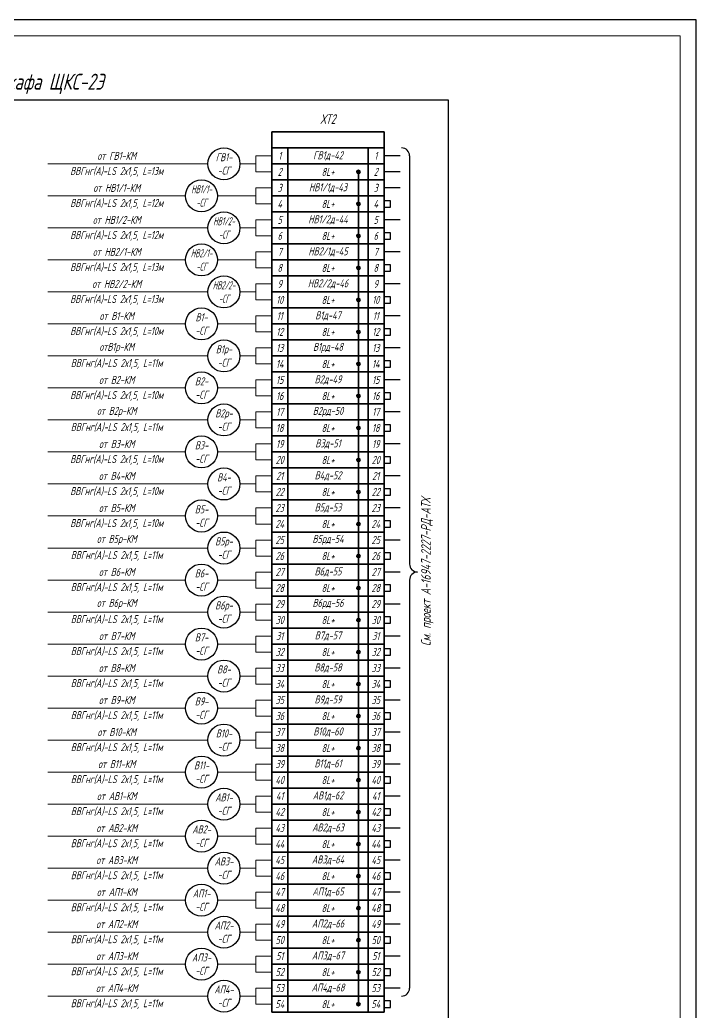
# Model space of a CAD drawing. Header units: millimetres. Extents: x -14296 to 10264, y -13087 to -5602.
# Drawn here: x -3775 to -3563.7, y -12802.7 to -12492.7 of the extents above; entities that cross this region are included whole.
import ezdxf

# ---------------------------------------------------------------- set-up
doc = ezdxf.new("R2010")
doc.units = ezdxf.units.MM
doc.linetypes.add('gost5', pattern=[7, 5, -2, 0])
for name, color, linetype, lineweight in [('КаБель контрольный (Вновь)', 142, 'gost5', 15), ('КаБель контрольный (Сущ)', 142, 'gost5', 25), ('Линия выноска', 137, 'Continuous', 25), ('Рамка толстая', 7, 'Continuous', 15), ('Рамка тонкая', 5, 'Continuous', 25), ('Текст', 7, 'Continuous', 20), ('Элемент эл. схем', 7, 'Continuous', 35)]:
    doc.layers.add(name, color=color, linetype=linetype, lineweight=lineweight)
doc.styles.add('Simplex', font='simplex.shx', dxfattribs={"width": 0.7, "oblique": 15})

# ---------------------------------------------------------------- blocks, each defined once
blk = doc.blocks.new('A$C54FF5821')
at = {"layer": 'Рамка толстая'}
for p, q in [((415, 589), (20, 589)), ((415, 5), (415, 589))]:
    blk.add_line(p, q, dxfattribs=at)
at = {"layer": 'Рамка тонкая'}
for p, q in [((420, 594), (0, 594)), ((420, 0), (420, 594))]:
    blk.add_line(p, q, dxfattribs=at)
blk = doc.blocks.new('A$C581E5E11')
at = {"layer": 'Элемент эл. схем'}
for p, q in [((0, 5), (0, 0)), ((5, 5), (0, 5)), ((5, 0), (5, 5)), ((5, 5), (30, 5)), ((30, 5), (30, 0)), ((30, 5), (35, 5)), ((35, 5), (35, 0)), ((0, 0), (5, 0)), ((30, 0), (5, 0)), ((35, 0), (30, 0))]:
    blk.add_line(p, q, dxfattribs=at)

msp = doc.modelspace()

# ---------------------------------------------------------------- hatches: boundary and pattern name
at = {"layer": 'Элемент эл. схем', "linetype": 'ByBlock'}
for points in [[(-3668.71622, -12540.24064, 1), (-3669.71622, -12540.24064, 1)], [(-3668.71622, -12550.24064, 1), (-3669.71622, -12550.24064, 1)], [(-3668.71622, -12560.24064, 1), (-3669.71622, -12560.24064, 1)], [(-3668.71622, -12570.24064, 1), (-3669.71622, -12570.24064, 1)], [(-3668.71622, -12580.24064, 1), (-3669.71622, -12580.24064, 1)], [(-3668.71622, -12590.24064, 1), (-3669.71622, -12590.24064, 1)], [(-3668.71622, -12600.24064, 1), (-3669.71622, -12600.24064, 1)], [(-3668.71622, -12610.24064, 1), (-3669.71622, -12610.24064, 1)], [(-3668.71622, -12620.24064, 1), (-3669.71622, -12620.24064, 1)], [(-3668.71622, -12630.24064, 1), (-3669.71622, -12630.24064, 1)], [(-3668.71622, -12640.24064, 1), (-3669.71622, -12640.24064, 1)], [(-3668.71622, -12650.24064, 1), (-3669.71622, -12650.24064, 1)], [(-3668.71622, -12660.24064, 1), (-3669.71622, -12660.24064, 1)], [(-3668.71622, -12670.24064, 1), (-3669.71622, -12670.24064, 1)], [(-3668.71622, -12680.24064, 1), (-3669.71622, -12680.24064, 1)], [(-3668.71622, -12690.24064, 1), (-3669.71622, -12690.24064, 1)], [(-3668.71622, -12700.24064, 1), (-3669.71622, -12700.24064, 1)], [(-3668.71622, -12710.24064, 1), (-3669.71622, -12710.24064, 1)], [(-3668.71622, -12720.24064, 1), (-3669.71622, -12720.24064, 1)], [(-3668.71622, -12730.24064, 1), (-3669.71622, -12730.24064, 1)], [(-3668.71622, -12740.24064, 1), (-3669.71622, -12740.24064, 1)], [(-3668.71622, -12750.24064, 1), (-3669.71622, -12750.24064, 1)], [(-3668.71622, -12760.24064, 1), (-3669.71622, -12760.24064, 1)], [(-3668.71622, -12770.24064, 1), (-3669.71622, -12770.24064, 1)], [(-3668.71622, -12780.24064, 1), (-3669.71622, -12780.24064, 1)], [(-3668.71622, -12790.24064, 1), (-3669.71622, -12790.24064, 1)], [(-3668.71622, -12800.24064, 1), (-3669.71622, -12800.24064, 1)]]:
    msp.add_hatch(color=256, dxfattribs=at).paths.add_polyline_path(points)

# ---------------------------------------------------------------- linework, layer by layer
at = {"layer": 'КаБель контрольный (Вновь)', "linetype": 'ByBlock'}
for p, q in [((-3696.21622, -12535.24064), (-3701.21622, -12535.24064)), ((-3701.21622, -12535.24064), (-3701.21622, -12540.24064)), ((-3716.21622, -12537.74064), (-3766.21622, -12537.74064)), ((-3701.21622, -12537.74064), (-3706.21622, -12537.74064)), ((-3701.21622, -12540.24064), (-3696.21622, -12540.24064)), ((-3696.21622, -12545.24064), (-3701.21622, -12545.24064)), ((-3701.21622, -12545.24064), (-3701.21622, -12550.24064)), ((-3723.21622, -12547.74064), (-3766.21622, -12547.74064)), ((-3701.21622, -12547.74064), (-3713.21622, -12547.74064)), ((-3701.21622, -12550.24064), (-3696.21622, -12550.24064)), ((-3716.21622, -12557.74064), (-3766.21622, -12557.74064)), ((-3701.21622, -12557.74064), (-3706.21622, -12557.74064)), ((-3696.21622, -12555.24064), (-3701.21622, -12555.24064)), ((-3701.21622, -12555.24064), (-3701.21622, -12560.24064)), ((-3701.21622, -12560.24064), (-3696.21622, -12560.24064)), ((-3696.21622, -12565.24064), (-3701.21622, -12565.24064)), ((-3701.21622, -12565.24064), (-3701.21622, -12570.24064)), ((-3723.21622, -12567.74064), (-3766.21622, -12567.74064)), ((-3701.21622, -12567.74064), (-3713.21622, -12567.74064)), ((-3701.21622, -12570.24064), (-3696.21622, -12570.24064)), ((-3696.21622, -12575.24064), (-3701.21622, -12575.24064)), ((-3701.21622, -12575.24064), (-3701.21622, -12580.24064)), ((-3716.21622, -12577.74064), (-3766.21622, -12577.74064)), ((-3701.21622, -12577.74064), (-3706.21622, -12577.74064)), ((-3701.21622, -12580.24064), (-3696.21622, -12580.24064)), ((-3696.21622, -12585.24064), (-3701.21622, -12585.24064)), ((-3701.21622, -12585.24064), (-3701.21622, -12590.24064)), ((-3723.21622, -12587.74064), (-3766.21622, -12587.74064)), ((-3701.21622, -12587.74064), (-3713.21622, -12587.74064)), ((-3701.21622, -12590.24064), (-3696.21622, -12590.24064)), ((-3696.21622, -12595.24064), (-3701.21622, -12595.24064)), ((-3701.21622, -12595.24064), (-3701.21622, -12600.24064)), ((-3716.21622, -12597.74064), (-3766.21622, -12597.74064)), ((-3701.21622, -12597.74064), (-3706.21622, -12597.74064)), ((-3701.21622, -12600.24064), (-3696.21622, -12600.24064)), ((-3696.21622, -12605.24064), (-3701.21622, -12605.24064)), ((-3701.21622, -12605.24064), (-3701.21622, -12610.24064)), ((-3723.21622, -12607.74064), (-3766.21622, -12607.74064)), ((-3701.21622, -12607.74064), (-3713.21622, -12607.74064)), ((-3701.21622, -12610.24064), (-3696.21622, -12610.24064)), ((-3696.21622, -12615.24064), (-3701.21622, -12615.24064)), ((-3701.21622, -12615.24064), (-3701.21622, -12620.24064)), ((-3716.21622, -12617.74064), (-3766.21622, -12617.74064)), ((-3701.21622, -12617.74064), (-3706.21622, -12617.74064)), ((-3701.21622, -12620.24064), (-3696.21622, -12620.24064)), ((-3696.21622, -12625.24064), (-3701.21622, -12625.24064)), ((-3701.21622, -12625.24064), (-3701.21622, -12630.24064)), ((-3723.21622, -12627.74064), (-3766.21622, -12627.74064)), ((-3701.21622, -12627.74064), (-3713.21622, -12627.74064)), ((-3701.21622, -12630.24064), (-3696.21622, -12630.24064)), ((-3696.21622, -12635.24064), (-3701.21622, -12635.24064)), ((-3701.21622, -12635.24064), (-3701.21622, -12640.24064)), ((-3716.21622, -12637.74064), (-3766.21622, -12637.74064)), ((-3701.21622, -12637.74064), (-3706.21622, -12637.74064)), ((-3701.21622, -12640.24064), (-3696.21622, -12640.24064)), ((-3723.21622, -12647.74064), (-3766.21622, -12647.74064)), ((-3701.21622, -12647.74064), (-3713.21622, -12647.74064)), ((-3696.21622, -12645.24064), (-3701.21622, -12645.24064)), ((-3701.21622, -12645.24064), (-3701.21622, -12650.24064)), ((-3701.21622, -12650.24064), (-3696.21622, -12650.24064)), ((-3696.21622, -12655.24064), (-3701.21622, -12655.24064)), ((-3701.21622, -12655.24064), (-3701.21622, -12660.24064)), ((-3716.21622, -12657.74064), (-3766.21622, -12657.74064)), ((-3701.21622, -12657.74064), (-3706.21622, -12657.74064)), ((-3701.21622, -12660.24064), (-3696.21622, -12660.24064)), ((-3696.21622, -12665.24064), (-3701.21622, -12665.24064)), ((-3701.21622, -12665.24064), (-3701.21622, -12670.24064)), ((-3723.21622, -12667.74064), (-3766.21622, -12667.74064)), ((-3701.21622, -12667.74064), (-3713.21622, -12667.74064)), ((-3701.21622, -12670.24064), (-3696.21622, -12670.24064)), ((-3696.21622, -12675.24064), (-3701.21622, -12675.24064)), ((-3701.21622, -12675.24064), (-3701.21622, -12680.24064)), ((-3716.21622, -12677.74064), (-3766.21622, -12677.74064)), ((-3701.21622, -12677.74064), (-3706.21622, -12677.74064)), ((-3701.21622, -12680.24064), (-3696.21622, -12680.24064)), ((-3723.21622, -12687.74064), (-3766.21622, -12687.74064)), ((-3701.21622, -12687.74064), (-3713.21622, -12687.74064)), ((-3696.21622, -12685.24064), (-3701.21622, -12685.24064)), ((-3701.21622, -12685.24064), (-3701.21622, -12690.24064)), ((-3701.21622, -12690.24064), (-3696.21622, -12690.24064)), ((-3696.21622, -12695.24064), (-3701.21622, -12695.24064)), ((-3701.21622, -12695.24064), (-3701.21622, -12700.24064)), ((-3716.21622, -12697.74064), (-3766.21622, -12697.74064)), ((-3701.21622, -12697.74064), (-3706.21622, -12697.74064)), ((-3701.21622, -12700.24064), (-3696.21622, -12700.24064)), ((-3696.21622, -12705.24064), (-3701.21622, -12705.24064)), ((-3701.21622, -12705.24064), (-3701.21622, -12710.24064)), ((-3723.21622, -12707.74064), (-3766.21622, -12707.74064)), ((-3701.21622, -12707.74064), (-3713.21622, -12707.74064)), ((-3701.21622, -12710.24064), (-3696.21622, -12710.24064)), ((-3696.21622, -12715.24064), (-3701.21622, -12715.24064)), ((-3701.21622, -12715.24064), (-3701.21622, -12720.24064)), ((-3716.21622, -12717.74064), (-3766.21622, -12717.74064)), ((-3701.21622, -12717.74064), (-3706.21622, -12717.74064)), ((-3701.21622, -12720.24064), (-3696.21622, -12720.24064)), ((-3696.21622, -12725.24064), (-3701.21622, -12725.24064)), ((-3701.21622, -12725.24064), (-3701.21622, -12730.24064)), ((-3723.21622, -12727.74064), (-3766.21622, -12727.74064)), ((-3701.21622, -12727.74064), (-3713.21622, -12727.74064)), ((-3701.21622, -12730.24064), (-3696.21622, -12730.24064)), ((-3716.21622, -12737.74064), (-3766.21622, -12737.74064)), ((-3701.21622, -12737.74064), (-3706.21622, -12737.74064)), ((-3696.21622, -12735.24064), (-3701.21622, -12735.24064)), ((-3701.21622, -12735.24064), (-3701.21622, -12740.24064)), ((-3701.21622, -12740.24064), (-3696.21622, -12740.24064)), ((-3696.21622, -12745.24064), (-3701.21622, -12745.24064)), ((-3701.21622, -12745.24064), (-3701.21622, -12750.24064)), ((-3723.21622, -12747.74064), (-3766.21622, -12747.74064)), ((-3701.21622, -12747.74064), (-3713.21622, -12747.74064)), ((-3701.21622, -12750.24064), (-3696.21622, -12750.24064)), ((-3696.21622, -12755.24064), (-3701.21622, -12755.24064)), ((-3701.21622, -12755.24064), (-3701.21622, -12760.24064)), ((-3716.21622, -12757.74064), (-3766.21622, -12757.74064)), ((-3701.21622, -12757.74064), (-3706.21622, -12757.74064)), ((-3701.21622, -12760.24064), (-3696.21622, -12760.24064)), ((-3696.21622, -12765.24064), (-3701.21622, -12765.24064)), ((-3701.21622, -12765.24064), (-3701.21622, -12770.24064)), ((-3723.21622, -12767.74064), (-3766.21622, -12767.74064)), ((-3701.21622, -12767.74064), (-3713.21622, -12767.74064)), ((-3701.21622, -12770.24064), (-3696.21622, -12770.24064)), ((-3716.21622, -12777.74064), (-3766.21622, -12777.74064)), ((-3701.21622, -12777.74064), (-3706.21622, -12777.74064)), ((-3696.21622, -12775.24064), (-3701.21622, -12775.24064)), ((-3701.21622, -12775.24064), (-3701.21622, -12780.24064)), ((-3701.21622, -12780.24064), (-3696.21622, -12780.24064)), ((-3696.21622, -12785.24064), (-3701.21622, -12785.24064)), ((-3701.21622, -12785.24064), (-3701.21622, -12790.24064)), ((-3723.21622, -12787.74064), (-3766.21622, -12787.74064)), ((-3701.21622, -12787.74064), (-3713.21622, -12787.74064)), ((-3701.21622, -12790.24064), (-3696.21622, -12790.24064)), ((-3696.21622, -12795.24064), (-3701.21622, -12795.24064)), ((-3701.21622, -12795.24064), (-3701.21622, -12800.24064)), ((-3716.21622, -12797.74064), (-3766.21622, -12797.74064)), ((-3701.21622, -12797.74064), (-3706.21622, -12797.74064)), ((-3701.21622, -12800.24064), (-3696.21622, -12800.24064))]:
    msp.add_line(p, q, dxfattribs=at)
at = {"layer": 'КаБель контрольный (Сущ)', "color": 6, "linetype": 'ByBlock'}
for p, q in [((-3656.21622, -12535.24064), (-3661.21622, -12535.24064)), ((-3656.21622, -12540.24064), (-3661.21622, -12540.24064)), ((-3656.21622, -12545.24064), (-3661.21622, -12545.24064)), ((-3656.21622, -12555.24064), (-3661.21622, -12555.24064)), ((-3656.21622, -12565.24064), (-3661.21622, -12565.24064)), ((-3656.21622, -12575.24064), (-3661.21622, -12575.24064)), ((-3656.21622, -12585.24064), (-3661.21622, -12585.24064)), ((-3656.21622, -12595.24064), (-3661.21622, -12595.24064)), ((-3656.21622, -12605.24064), (-3661.21622, -12605.24064)), ((-3656.21622, -12615.24064), (-3661.21622, -12615.24064)), ((-3656.21622, -12625.24064), (-3661.21622, -12625.24064)), ((-3656.21622, -12635.24064), (-3661.21622, -12635.24064)), ((-3656.21622, -12645.24064), (-3661.21622, -12645.24064)), ((-3656.21622, -12655.24064), (-3661.21622, -12655.24064)), ((-3656.21622, -12665.24064), (-3661.21622, -12665.24064)), ((-3656.21622, -12675.24064), (-3661.21622, -12675.24064)), ((-3656.21622, -12685.24064), (-3661.21622, -12685.24064)), ((-3656.21622, -12695.24064), (-3661.21622, -12695.24064)), ((-3656.21622, -12705.24064), (-3661.21622, -12705.24064)), ((-3656.21622, -12715.24064), (-3661.21622, -12715.24064)), ((-3656.21622, -12725.24064), (-3661.21622, -12725.24064)), ((-3656.21622, -12735.24064), (-3661.21622, -12735.24064)), ((-3656.21622, -12745.24064), (-3661.21622, -12745.24064)), ((-3656.21622, -12755.24064), (-3661.21622, -12755.24064)), ((-3656.21622, -12765.24064), (-3661.21622, -12765.24064)), ((-3656.21622, -12775.24064), (-3661.21622, -12775.24064)), ((-3656.21622, -12785.24064), (-3661.21622, -12785.24064)), ((-3656.21622, -12795.24064), (-3661.21622, -12795.24064))]:
    msp.add_line(p, q, dxfattribs=at)
at = {"layer": 'КаБель контрольный (Сущ)', "linetype": 'ByBlock'}
for p, q in [((-3659.21622, -12549.24064), (-3661.21622, -12549.24064)), ((-3661.21622, -12551.24064), (-3659.21622, -12551.24064)), ((-3659.21622, -12551.24064), (-3659.21622, -12549.24064)), ((-3659.21622, -12559.24064), (-3661.21622, -12559.24064)), ((-3659.21622, -12561.24064), (-3659.21622, -12559.24064)), ((-3661.21622, -12561.24064), (-3659.21622, -12561.24064)), ((-3659.21622, -12569.24064), (-3661.21622, -12569.24064)), ((-3659.21622, -12571.24064), (-3659.21622, -12569.24064)), ((-3661.21622, -12571.24064), (-3659.21622, -12571.24064)), ((-3659.21622, -12579.24064), (-3661.21622, -12579.24064)), ((-3659.21622, -12581.24064), (-3659.21622, -12579.24064)), ((-3661.21622, -12581.24064), (-3659.21622, -12581.24064)), ((-3659.21622, -12589.24064), (-3661.21622, -12589.24064)), ((-3661.21622, -12591.24064), (-3659.21622, -12591.24064)), ((-3659.21622, -12591.24064), (-3659.21622, -12589.24064)), ((-3659.21622, -12599.24064), (-3661.21622, -12599.24064)), ((-3661.21622, -12601.24064), (-3659.21622, -12601.24064)), ((-3659.21622, -12601.24064), (-3659.21622, -12599.24064)), ((-3659.21622, -12609.24064), (-3661.21622, -12609.24064)), ((-3659.21622, -12611.24064), (-3659.21622, -12609.24064)), ((-3661.21622, -12611.24064), (-3659.21622, -12611.24064)), ((-3659.21622, -12619.24064), (-3661.21622, -12619.24064)), ((-3659.21622, -12621.24064), (-3659.21622, -12619.24064)), ((-3661.21622, -12621.24064), (-3659.21622, -12621.24064)), ((-3659.21622, -12629.24064), (-3661.21622, -12629.24064)), ((-3659.21622, -12631.24064), (-3659.21622, -12629.24064)), ((-3661.21622, -12631.24064), (-3659.21622, -12631.24064)), ((-3659.21622, -12639.24064), (-3661.21622, -12639.24064)), ((-3661.21622, -12641.24064), (-3659.21622, -12641.24064)), ((-3659.21622, -12641.24064), (-3659.21622, -12639.24064)), ((-3659.21622, -12649.24064), (-3661.21622, -12649.24064)), ((-3659.21622, -12651.24064), (-3659.21622, -12649.24064)), ((-3661.21622, -12651.24064), (-3659.21622, -12651.24064)), ((-3659.21622, -12659.24064), (-3661.21622, -12659.24064)), ((-3659.21622, -12661.24064), (-3659.21622, -12659.24064)), ((-3661.21622, -12661.24064), (-3659.21622, -12661.24064)), ((-3659.21622, -12669.24064), (-3661.21622, -12669.24064)), ((-3659.21622, -12671.24064), (-3659.21622, -12669.24064)), ((-3661.21622, -12671.24064), (-3659.21622, -12671.24064)), ((-3659.21622, -12679.24064), (-3661.21622, -12679.24064)), ((-3661.21622, -12681.24064), (-3659.21622, -12681.24064)), ((-3659.21622, -12681.24064), (-3659.21622, -12679.24064)), ((-3659.21622, -12689.24064), (-3661.21622, -12689.24064)), ((-3661.21622, -12691.24064), (-3659.21622, -12691.24064)), ((-3659.21622, -12691.24064), (-3659.21622, -12689.24064)), ((-3659.21622, -12699.24064), (-3661.21622, -12699.24064)), ((-3659.21622, -12701.24064), (-3659.21622, -12699.24064)), ((-3661.21622, -12701.24064), (-3659.21622, -12701.24064)), ((-3659.21622, -12709.24064), (-3661.21622, -12709.24064)), ((-3659.21622, -12711.24064), (-3659.21622, -12709.24064)), ((-3661.21622, -12711.24064), (-3659.21622, -12711.24064)), ((-3659.21622, -12719.24064), (-3661.21622, -12719.24064)), ((-3659.21622, -12721.24064), (-3659.21622, -12719.24064)), ((-3661.21622, -12721.24064), (-3659.21622, -12721.24064)), ((-3659.21622, -12729.24064), (-3661.21622, -12729.24064)), ((-3661.21622, -12731.24064), (-3659.21622, -12731.24064)), ((-3659.21622, -12731.24064), (-3659.21622, -12729.24064)), ((-3659.21622, -12739.24064), (-3661.21622, -12739.24064)), ((-3659.21622, -12741.24064), (-3659.21622, -12739.24064)), ((-3661.21622, -12741.24064), (-3659.21622, -12741.24064)), ((-3659.21622, -12749.24064), (-3661.21622, -12749.24064)), ((-3659.21622, -12751.24064), (-3659.21622, -12749.24064)), ((-3661.21622, -12751.24064), (-3659.21622, -12751.24064)), ((-3659.21622, -12759.24064), (-3661.21622, -12759.24064)), ((-3659.21622, -12761.24064), (-3659.21622, -12759.24064)), ((-3661.21622, -12761.24064), (-3659.21622, -12761.24064)), ((-3659.21622, -12769.24064), (-3661.21622, -12769.24064)), ((-3661.21622, -12771.24064), (-3659.21622, -12771.24064)), ((-3659.21622, -12771.24064), (-3659.21622, -12769.24064)), ((-3659.21622, -12779.24064), (-3661.21622, -12779.24064)), ((-3661.21622, -12781.24064), (-3659.21622, -12781.24064)), ((-3659.21622, -12781.24064), (-3659.21622, -12779.24064)), ((-3659.21622, -12789.24064), (-3661.21622, -12789.24064)), ((-3659.21622, -12791.24064), (-3659.21622, -12789.24064)), ((-3661.21622, -12791.24064), (-3659.21622, -12791.24064)), ((-3659.21622, -12799.24064), (-3661.21622, -12799.24064)), ((-3659.21622, -12801.24064), (-3659.21622, -12799.24064)), ((-3661.21622, -12801.24064), (-3659.21622, -12801.24064))]:
    msp.add_line(p, q, dxfattribs=at)
at = {"layer": 'Линия выноска'}
for p, q in [((-3931.21622, -12517.74064), (-3641.21622, -12517.74064)), ((-3641.21622, -12517.74064), (-3641.21622, -12916.74064))]:
    msp.add_line(p, q, dxfattribs=at)
at = {"layer": 'Рамка тонкая'}
for p, q in [((-3653.21622, -12535.24064), (-3653.21622, -12662.74064)), ((-3653.21622, -12667.74064), (-3653.21622, -12795.24064))]:
    msp.add_line(p, q, dxfattribs=at)
for centre in [(-3711.21622, -12537.74064), (-3718.21622, -12547.74064), (-3711.21622, -12557.74064), (-3718.21622, -12567.74064), (-3711.21622, -12577.74064), (-3718.21622, -12587.74064), (-3711.21622, -12597.74064), (-3718.21622, -12607.74064), (-3711.21622, -12617.74064), (-3718.21622, -12627.74064), (-3711.21622, -12637.74064), (-3718.21622, -12647.74064), (-3711.21622, -12657.74064), (-3718.21622, -12667.74064), (-3711.21622, -12677.74064), (-3718.21622, -12687.74064), (-3711.21622, -12697.74064), (-3718.21622, -12707.74064), (-3711.21622, -12717.74064), (-3718.21622, -12727.74064), (-3711.21622, -12737.74064), (-3718.21622, -12747.74064), (-3711.21622, -12757.74064), (-3718.21622, -12767.74064), (-3711.21622, -12777.74064), (-3718.21622, -12787.74064), (-3711.21622, -12797.74064)]:
    msp.add_circle(centre, 5, dxfattribs=at)
for centre, start, end in [((-3655.71622, -12535.24064), 0, 90), ((-3650.71622, -12662.74064), 180, 270), ((-3650.71622, -12667.74064), 90, 180), ((-3655.71622, -12795.24064), 270, 0)]:
    msp.add_arc(centre, 2.5, start, end, dxfattribs=at)
at = {"layer": 'Элемент эл. схем'}
for p, q in [((-3696.21622, -12527.74064), (-3696.21622, -12532.74064)), ((-3691.21622, -12527.74064), (-3696.21622, -12527.74064)), ((-3691.21622, -12527.74064), (-3666.21622, -12527.74064)), ((-3666.21622, -12527.74064), (-3661.21622, -12527.74064)), ((-3661.21622, -12527.74064), (-3661.21622, -12532.74064)), ((-3696.21622, -12532.74064), (-3691.21622, -12532.74064)), ((-3666.21622, -12532.74064), (-3691.21622, -12532.74064)), ((-3661.21622, -12532.74064), (-3666.21622, -12532.74064)), ((-3696.21622, -12612.74064), (-3691.21622, -12612.74064)), ((-3666.21622, -12612.74064), (-3691.21622, -12612.74064)), ((-3661.21622, -12612.74064), (-3666.21622, -12612.74064)), ((-3696.21622, -12772.74064), (-3691.21622, -12772.74064)), ((-3666.21622, -12772.74064), (-3691.21622, -12772.74064)), ((-3661.21622, -12772.74064), (-3666.21622, -12772.74064)), ((-3666.21622, -12772.74064), (-3661.21622, -12772.74064))]:
    msp.add_line(p, q, dxfattribs=at)
at = {"layer": 'Элемент эл. схем', "linetype": 'ByBlock'}
msp.add_line((-3669.21622, -12540.24064), (-3669.21622, -12800.24064), dxfattribs=at)
for centre in [(-3669.21622, -12540.24064), (-3669.21622, -12550.24064), (-3669.21622, -12560.24064), (-3669.21622, -12570.24064), (-3669.21622, -12580.24064), (-3669.21622, -12590.24064), (-3669.21622, -12600.24064), (-3669.21622, -12610.24064), (-3669.21622, -12620.24064), (-3669.21622, -12630.24064), (-3669.21622, -12640.24064), (-3669.21622, -12650.24064), (-3669.21622, -12660.24064), (-3669.21622, -12670.24064), (-3669.21622, -12680.24064), (-3669.21622, -12690.24064), (-3669.21622, -12700.24064), (-3669.21622, -12710.24064), (-3669.21622, -12720.24064), (-3669.21622, -12730.24064), (-3669.21622, -12740.24064), (-3669.21622, -12750.24064), (-3669.21622, -12760.24064), (-3669.21622, -12770.24064), (-3669.21622, -12780.24064), (-3669.21622, -12790.24064), (-3669.21622, -12800.24064)]:
    msp.add_circle(centre, 0.5, dxfattribs=at)

# ---------------------------------------------------------------- block references
msp.add_blockref('A$C54FF5821', (-3983.71622, -13086.74065))
at = {"layer": 'Элемент эл. схем'}
for p in [(-3696.21622, -12537.74063), (-3696.21622, -12542.74063), (-3696.21622, -12547.74063), (-3696.21622, -12552.74063), (-3696.21622, -12557.74063), (-3696.21622, -12562.74063), (-3696.21622, -12567.74063), (-3696.21622, -12572.74063), (-3696.21622, -12577.74063), (-3696.21622, -12582.74063), (-3696.21622, -12587.74063), (-3696.21622, -12592.74063), (-3696.21622, -12597.74063), (-3696.21622, -12602.74063), (-3696.21622, -12607.74063), (-3696.21622, -12612.74063), (-3696.21622, -12617.74063), (-3696.21622, -12622.74063), (-3696.21622, -12627.74063), (-3696.21622, -12632.74063), (-3696.21622, -12637.74063), (-3696.21622, -12642.74063), (-3696.21622, -12647.74063), (-3696.21622, -12652.74063), (-3696.21622, -12657.74063), (-3696.21622, -12662.74063), (-3696.21622, -12667.74063), (-3696.21622, -12672.74063), (-3696.21622, -12677.74063), (-3696.21622, -12682.74063), (-3696.21622, -12687.74063), (-3696.21622, -12692.74063), (-3696.21622, -12697.74063), (-3696.21622, -12702.74063), (-3696.21622, -12707.74063), (-3696.21622, -12712.74063), (-3696.21622, -12717.74063), (-3696.21622, -12722.74063), (-3696.21622, -12727.74063), (-3696.21622, -12732.74063), (-3696.21622, -12737.74063), (-3696.21622, -12742.74063), (-3696.21622, -12747.74063), (-3696.21622, -12752.74063), (-3696.21622, -12757.74063), (-3696.21622, -12762.74063), (-3696.21622, -12767.74063), (-3696.21622, -12772.74063), (-3696.21622, -12777.74063), (-3696.21622, -12782.74063), (-3696.21622, -12787.74063), (-3696.21622, -12792.74063), (-3696.21622, -12797.74063), (-3696.21622, -12802.74063)]:
    msp.add_blockref('A$C581E5E11', p, dxfattribs=at)

# ---------------------------------------------------------------- texts
at = {"layer": 'Текст', "lineweight": 35, "insert": (-3786.21622, -12512.74064), "char_height": 5, "width": 241.1593088, "attachment_point": 5, "style": 'Simplex'}
msp.add_mtext('Монтажная схема шкафа ЩКС-2Э', dxfattribs=at)
at = {"layer": 'Текст', "attachment_point": 5, "style": 'Simplex'}
for s, insert, char_height, width in [('ХТ2', (-3678.71622, -12523.74064), 3, 35), ('от ГВ1-КМ', (-3744.71622, -12535.24064), 2.5, 30.4242349), ('ГВ1-\\P-СГ', (-3711.21622, -12537.74064), 2.5, 17), ('ГВ1д-42', (-3678.71622, -12535.24064), 2.5, 25), ('ВВГнг(А)-LS 2х1,5, L=13м', (-3744.71622, -12540.24064), 2.5, 52.5468781), ('8L+', (-3678.71622, -12540.24064), 2.5, 25), ('от НВ1/1-КМ', (-3744.71622, -12545.24064), 2.5, 30.4242349), ('{\\W0.5;НВ1/1-\\P-СГ}', (-3718.21622, -12547.74064), 2.5, 17), ('НВ1/1д-43', (-3678.71622, -12545.24064), 2.5, 25), ('ВВГнг(А)-LS 2х1,5, L=12м', (-3744.71622, -12550.24064), 2.5, 52.5468781), ('8L+', (-3678.71622, -12550.24064), 2.5, 25), ('от НВ1/2-КМ', (-3744.71622, -12555.24064), 2.5, 30.4242349), ('{\\W0.5;НВ1/2-\\P-СГ}', (-3711.21622, -12557.74064), 2.5, 17), ('НВ1/2д-44', (-3678.71622, -12555.24064), 2.5, 25), ('ВВГнг(А)-LS 2х1,5, L=12м', (-3744.71622, -12560.24064), 2.5, 52.5468781), ('8L+', (-3678.71622, -12560.24064), 2.5, 25), ('от НВ2/1-КМ', (-3744.71622, -12565.24064), 2.5, 30.4242349), ('НВ2/1д-45', (-3678.71622, -12565.24064), 2.5, 25), ('{\\W0.5;НВ2/1-\\P-СГ}', (-3718.21622, -12567.74064), 2.5, 17), ('ВВГнг(А)-LS 2х1,5, L=13м', (-3744.71622, -12570.24064), 2.5, 52.5468781), ('8L+', (-3678.71622, -12570.24064), 2.5, 25), ('от НВ2/2-КМ', (-3744.71622, -12575.24064), 2.5, 30.4242349), ('{\\W0.5;НВ2/2-\\P-СГ}', (-3711.21622, -12577.74064), 2.5, 17), ('НВ2/2д-46', (-3678.71622, -12575.24064), 2.5, 25), ('ВВГнг(А)-LS 2х1,5, L=13м', (-3744.71622, -12580.24064), 2.5, 52.5468781), ('8L+', (-3678.71622, -12580.24064), 2.5, 25), ('от В1-КМ', (-3744.71622, -12585.24064), 2.5, 30.4242349), ('В1-\\P-СГ', (-3718.21622, -12587.74064), 2.5, 17), ('В1д-47', (-3678.71622, -12585.24064), 2.5, 25), ('ВВГнг(А)-LS 2х1,5, L=10м', (-3744.71622, -12590.24064), 2.5, 52.5468781), ('8L+', (-3678.71622, -12590.24064), 2.5, 25), ('отВ1р-КМ', (-3744.71622, -12595.24064), 2.5, 30.4242349), ('В1р-\\P-СГ', (-3711.21622, -12597.74064), 2.5, 17), ('В1рд-48', (-3678.71622, -12595.24064), 2.5, 25), ('ВВГнг(А)-LS 2х1,5, L=11м', (-3744.71622, -12600.24064), 2.5, 52.5468781), ('8L+', (-3678.71622, -12600.24064), 2.5, 25), ('от В2-КМ', (-3744.71622, -12605.24064), 2.5, 30.4242349), ('В2-\\P-СГ', (-3718.21622, -12607.74064), 2.5, 17), ('В2д-49', (-3678.71622, -12605.24064), 2.5, 25), ('ВВГнг(А)-LS 2х1,5, L=10м', (-3744.71622, -12610.24064), 2.5, 52.5468781), ('8L+', (-3678.71622, -12610.24064), 2.5, 25), ('от В2р-КМ', (-3744.71622, -12615.24064), 2.5, 30.4242349), ('В2рд-50', (-3678.71622, -12615.24064), 2.5, 25), ('В2р-\\P-СГ', (-3711.21622, -12617.74064), 2.5, 17), ('ВВГнг(А)-LS 2х1,5, L=11м', (-3744.71622, -12620.24064), 2.5, 52.5468781), ('8L+', (-3678.71622, -12620.24064), 2.5, 25), ('от В3-КМ', (-3744.71622, -12625.24064), 2.5, 30.4242349), ('В3-\\P-СГ', (-3718.21622, -12627.74064), 2.5, 17), ('В3д-51', (-3678.71622, -12625.24064), 2.5, 25), ('ВВГнг(А)-LS 2х1,5, L=10м', (-3744.71622, -12630.24064), 2.5, 52.5468781), ('8L+', (-3678.71622, -12630.24064), 2.5, 25), ('от В4-КМ', (-3744.71622, -12635.24064), 2.5, 30.4242349), ('В4-\\P-СГ', (-3711.21622, -12637.74064), 2.5, 17), ('В4д-52', (-3678.71622, -12635.24064), 2.5, 25), ('ВВГнг(А)-LS 2х1,5, L=10м', (-3744.71622, -12640.24064), 2.5, 52.5468781), ('8L+', (-3678.71622, -12640.24064), 2.5, 25), ('от В5-КМ', (-3744.71622, -12645.24064), 2.5, 30.4242349), ('В5-\\P-СГ', (-3718.21622, -12647.74064), 2.5, 17), ('В5д-53', (-3678.71622, -12645.24064), 2.5, 25), ('ВВГнг(А)-LS 2х1,5, L=10м', (-3744.71622, -12650.24064), 2.5, 52.5468781), ('8L+', (-3678.71622, -12650.24064), 2.5, 25), ('от В5р-КМ', (-3744.71622, -12655.24064), 2.5, 30.4242349), ('В5рд-54', (-3678.71622, -12655.24064), 2.5, 25), ('В5р-\\P-СГ', (-3711.21622, -12657.74064), 2.5, 17), ('ВВГнг(А)-LS 2х1,5, L=11м', (-3744.71622, -12660.24064), 2.5, 52.5468781), ('8L+', (-3678.71622, -12660.24064), 2.5, 25), ('от В6-КМ', (-3744.71622, -12665.24064), 2.5, 30.4242349), ('В6-\\P-СГ', (-3718.21622, -12667.74064), 2.5, 17), ('В6д-55', (-3678.71622, -12665.24064), 2.5, 25), ('ВВГнг(А)-LS 2х1,5, L=11м', (-3744.71622, -12670.24064), 2.5, 52.5468781), ('8L+', (-3678.71622, -12670.24064), 2.5, 25), ('от В6р-КМ', (-3744.71622, -12675.24064), 2.5, 30.4242349), ('В6р-\\P-СГ', (-3711.21622, -12677.74064), 2.5, 17), ('В6рд-56', (-3678.71622, -12675.24064), 2.5, 25), ('ВВГнг(А)-LS 2х1,5, L=11м', (-3744.71622, -12680.24064), 2.5, 52.5468781), ('8L+', (-3678.71622, -12680.24064), 2.5, 25), ('от В7-КМ', (-3744.71622, -12685.24064), 2.5, 30.4242349), ('В7-\\P-СГ', (-3718.21622, -12687.74064), 2.5, 17), ('В7д-57', (-3678.71622, -12685.24064), 2.5, 25), ('ВВГнг(А)-LS 2х1,5, L=11м', (-3744.71622, -12690.24064), 2.5, 52.5468781), ('8L+', (-3678.71622, -12690.24064), 2.5, 25), ('от В8-КМ', (-3744.71622, -12695.24064), 2.5, 30.4242349), ('В8-\\P-СГ', (-3711.21622, -12697.74064), 2.5, 17), ('В8д-58', (-3678.71622, -12695.24064), 2.5, 25), ('ВВГнг(А)-LS 2х1,5, L=11м', (-3744.71622, -12700.24064), 2.5, 52.5468781), ('8L+', (-3678.71622, -12700.24064), 2.5, 25), ('В9д-59', (-3678.71622, -12705.24064), 2.5, 25), ('от В9-КМ', (-3744.71622, -12705.24064), 2.5, 30.4242349), ('В9-\\P-СГ', (-3718.21622, -12707.74064), 2.5, 17), ('ВВГнг(А)-LS 2х1,5, L=11м', (-3744.71622, -12710.24064), 2.5, 52.5468781), ('8L+', (-3678.71622, -12710.24064), 2.5, 25), ('от В10-КМ', (-3744.71622, -12715.24064), 2.5, 30.4242349), ('В10-\\P-СГ', (-3711.21622, -12717.74064), 2.5, 17), ('В10д-60', (-3678.71622, -12715.24064), 2.5, 25), ('ВВГнг(А)-LS 2х1,5, L=11м', (-3744.71622, -12720.24064), 2.5, 52.5468781), ('8L+', (-3678.71622, -12720.24064), 2.5, 25), ('от В11-КМ', (-3744.71622, -12725.24064), 2.5, 30.4242349), ('В11-\\P-СГ', (-3718.21622, -12727.74064), 2.5, 17), ('В11д-61', (-3678.71622, -12725.24064), 2.5, 25), ('ВВГнг(А)-LS 2х1,5, L=11м', (-3744.71622, -12730.24064), 2.5, 52.5468781), ('8L+', (-3678.71622, -12730.24064), 2.5, 25), ('от АВ1-КМ', (-3744.71622, -12735.24064), 2.5, 30.4242349), ('АВ1-\\P-СГ', (-3711.21622, -12737.74064), 2.5, 17), ('АВ1д-62', (-3678.71622, -12735.24064), 2.5, 25), ('ВВГнг(А)-LS 2х1,5, L=11м', (-3744.71622, -12740.24064), 2.5, 52.5468781), ('8L+', (-3678.71622, -12740.24064), 2.5, 25), ('от АВ2-КМ', (-3744.71622, -12745.24064), 2.5, 30.4242349), ('АВ2д-63', (-3678.71622, -12745.24064), 2.5, 25), ('АВ2-\\P-СГ', (-3718.21622, -12747.74064), 2.5, 17), ('ВВГнг(А)-LS 2х1,5, L=11м', (-3744.71622, -12750.24064), 2.5, 52.5468781), ('8L+', (-3678.71622, -12750.24064), 2.5, 25), ('от АВ3-КМ', (-3744.71622, -12755.24064), 2.5, 30.4242349), ('АВ3-\\P-СГ', (-3711.21622, -12757.74064), 2.5, 17), ('АВ3д-64', (-3678.71622, -12755.24064), 2.5, 25), ('ВВГнг(А)-LS 2х1,5, L=11м', (-3744.71622, -12760.24064), 2.5, 52.5468781), ('8L+', (-3678.71622, -12760.24064), 2.5, 25), ('от АП1-КМ', (-3744.71622, -12765.24064), 2.5, 30.4242349), ('АП1-\\P-СГ', (-3718.21622, -12767.74064), 2.5, 17), ('АП1д-65', (-3678.71622, -12765.24064), 2.5, 25), ('ВВГнг(А)-LS 2х1,5, L=11м', (-3744.71622, -12770.24064), 2.5, 52.5468781), ('8L+', (-3678.71622, -12770.24064), 2.5, 25), ('от АП2-КМ', (-3744.71622, -12775.24064), 2.5, 30.4242349), ('АП2-\\P-СГ', (-3711.21622, -12777.74064), 2.5, 17), ('АП2д-66', (-3678.71622, -12775.24064), 2.5, 25), ('ВВГнг(А)-LS 2х1,5, L=11м', (-3744.71622, -12780.24064), 2.5, 52.5468781), ('8L+', (-3678.71622, -12780.24064), 2.5, 25), ('от АП3-КМ', (-3744.71622, -12785.24064), 2.5, 30.4242349), ('АП3-\\P-СГ', (-3718.21622, -12787.74064), 2.5, 17), ('АП3д-67', (-3678.71622, -12785.24064), 2.5, 25), ('ВВГнг(А)-LS 2х1,5, L=11м', (-3744.71622, -12790.24064), 2.5, 52.5468781), ('8L+', (-3678.71622, -12790.24064), 2.5, 25), ('от АП4-КМ', (-3744.71622, -12795.24064), 2.5, 30.4242349), ('АП4-\\P-СГ', (-3711.21622, -12797.74064), 2.5, 17), ('АП4д-68', (-3678.71622, -12795.24064), 2.5, 25), ('ВВГнг(А)-LS 2х1,5, L=11м', (-3744.71622, -12800.24064), 2.5, 52.5468781), ('8L+', (-3678.71622, -12800.24064), 2.5, 25)]:
    msp.add_mtext(s, dxfattribs=dict(at, insert=insert, char_height=char_height, width=width))
at = {"layer": 'Текст', "char_height": 2.5, "attachment_point": 5, "style": 'Simplex'}
for s, insert in [('1', (-3693.80121, -12535.22364)), ('1', (-3663.80121, -12535.22364)), ('2', (-3693.80121, -12540.22364)), ('2', (-3663.80121, -12540.22364)), ('3', (-3693.80121, -12545.22364)), ('3', (-3663.80121, -12545.22364)), ('4', (-3693.80121, -12550.22364)), ('4', (-3663.80121, -12550.22364)), ('5', (-3693.80121, -12555.22364)), ('5', (-3663.80121, -12555.22364)), ('6', (-3693.80121, -12560.22364)), ('6', (-3663.80121, -12560.22364)), ('7', (-3693.80121, -12565.22364)), ('7', (-3663.80121, -12565.22364)), ('8', (-3693.80121, -12570.22364)), ('8', (-3663.80121, -12570.22364)), ('9', (-3693.80121, -12575.22364)), ('9', (-3663.80121, -12575.22364)), ('10', (-3693.80121, -12580.22364)), ('10', (-3663.80121, -12580.22364)), ('11', (-3693.80121, -12585.22364)), ('11', (-3663.80121, -12585.22364)), ('12', (-3693.80121, -12590.22364)), ('12', (-3663.80121, -12590.22364)), ('13', (-3693.80121, -12595.22364)), ('13', (-3663.80121, -12595.22364)), ('14', (-3693.80121, -12600.22364)), ('14', (-3663.80121, -12600.22364)), ('15', (-3693.80121, -12605.22364)), ('15', (-3663.80121, -12605.22364)), ('16', (-3693.80121, -12610.22364)), ('16', (-3663.80121, -12610.22364)), ('17', (-3693.80121, -12615.22364)), ('17', (-3663.80121, -12615.22364)), ('18', (-3693.80121, -12620.22364)), ('18', (-3663.80121, -12620.22364)), ('19', (-3693.80121, -12625.22364)), ('19', (-3663.80121, -12625.22364)), ('20', (-3693.80121, -12630.22364)), ('20', (-3663.80121, -12630.22364)), ('21', (-3693.80121, -12635.22364)), ('21', (-3663.80121, -12635.22364)), ('22', (-3693.80121, -12640.22364)), ('22', (-3663.80121, -12640.22364)), ('23', (-3693.80121, -12645.22364)), ('23', (-3663.80121, -12645.22364)), ('24', (-3693.80121, -12650.22364)), ('24', (-3663.80121, -12650.22364)), ('25', (-3693.80121, -12655.22364)), ('25', (-3663.80121, -12655.22364)), ('26', (-3693.80121, -12660.22364)), ('26', (-3663.80121, -12660.22364)), ('27', (-3693.80121, -12665.22364)), ('27', (-3663.80121, -12665.22364)), ('28', (-3693.80121, -12670.22364)), ('28', (-3663.80121, -12670.22364)), ('29', (-3693.80121, -12675.22364)), ('29', (-3663.80121, -12675.22364)), ('30', (-3693.80121, -12680.22364)), ('30', (-3663.80121, -12680.22364)), ('31', (-3693.80121, -12685.22364)), ('31', (-3663.80121, -12685.22364)), ('32', (-3693.80121, -12690.22364)), ('32', (-3663.80121, -12690.22364)), ('33', (-3693.80121, -12695.22364)), ('33', (-3663.80121, -12695.22364)), ('34', (-3693.80121, -12700.22364)), ('34', (-3663.80121, -12700.22364)), ('35', (-3693.80121, -12705.22364)), ('35', (-3663.80121, -12705.22364)), ('36', (-3693.80121, -12710.22364)), ('36', (-3663.80121, -12710.22364)), ('37', (-3693.80121, -12715.22364)), ('37', (-3663.80121, -12715.22364)), ('38', (-3693.80121, -12720.22364)), ('38', (-3663.80121, -12720.22364)), ('39', (-3693.80121, -12725.22364)), ('39', (-3663.80121, -12725.22364)), ('40', (-3693.80121, -12730.22364)), ('40', (-3663.80121, -12730.22364)), ('41', (-3693.80121, -12735.22364)), ('41', (-3663.80121, -12735.22364)), ('42', (-3693.80121, -12740.22364)), ('42', (-3663.80121, -12740.22364)), ('43', (-3693.80121, -12745.22364)), ('43', (-3663.80121, -12745.22364)), ('44', (-3693.80121, -12750.22364)), ('44', (-3663.80121, -12750.22364)), ('45', (-3693.80121, -12755.22364)), ('45', (-3663.80121, -12755.22364)), ('46', (-3693.80121, -12760.22364)), ('46', (-3663.80121, -12760.22364)), ('47', (-3693.80121, -12765.22364)), ('47', (-3663.80121, -12765.22364)), ('48', (-3693.80121, -12770.22364)), ('48', (-3663.80121, -12770.22364)), ('49', (-3693.80121, -12775.22364)), ('49', (-3663.80121, -12775.22364)), ('50', (-3693.80121, -12780.22364)), ('50', (-3663.80121, -12780.22364)), ('51', (-3693.80121, -12785.22364)), ('51', (-3663.80121, -12785.22364)), ('52', (-3693.80121, -12790.22364)), ('52', (-3663.80121, -12790.22364)), ('53', (-3693.80121, -12795.22364)), ('53', (-3663.80121, -12795.22364)), ('54', (-3693.80121, -12800.22364)), ('54', (-3663.80121, -12800.22364))]:
    msp.add_mtext_dynamic_manual_height_columns(s, width=3.5, gutter_width=12.5, heights=[0], dxfattribs=dict(at, insert=insert))
at = {"layer": 'Текст', "insert": (-3647.71622, -12665.24064), "char_height": 3, "width": 66.8862235, "attachment_point": 5, "rotation": 90, "style": 'Simplex'}
msp.add_mtext('См. проект А-16947-2227-РД-АТХ', dxfattribs=at)

doc.saveas('drawing.dxf')
